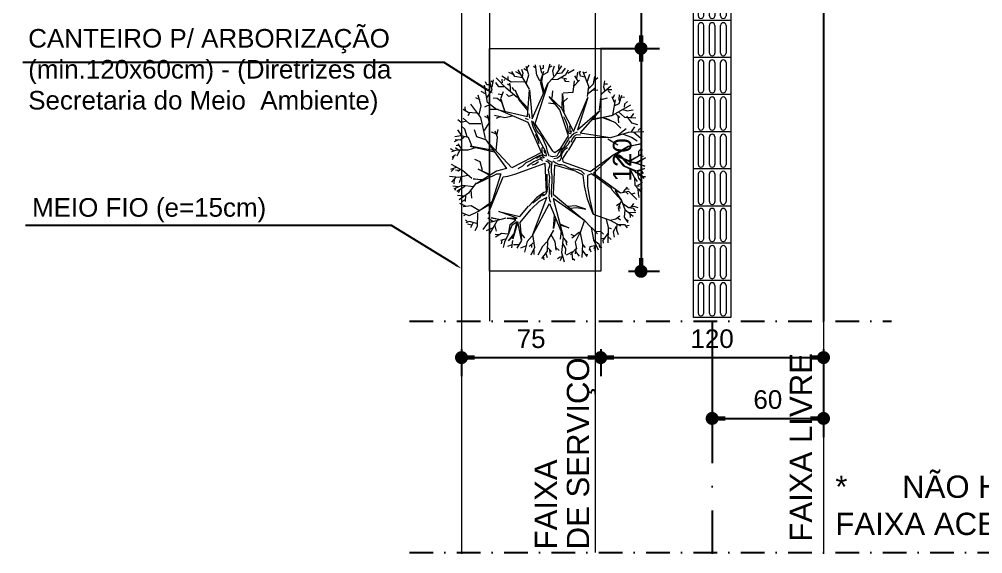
# Model space of a CAD drawing. Header units: millimetres. Extents: x 2084 to 63904, y -2368 to 2343.
# Drawn here: x 61986 to 62505, y -1668 to -1380 of the extents above; entities that cross this region are included whole.
import ezdxf
from ezdxf import colors
from ezdxf.entities.mleader import LeaderData, LeaderLine
from ezdxf.math import Vec2, Vec3

# ---------------------------------------------------------------- set-up
doc = ezdxf.new("R2010")
doc.units = ezdxf.units.MM
doc.header["$PDMODE"] = 2
doc.linetypes.add('DASHDOT', pattern=[25.4, 12.7, -6.35, 0, -6.35])
doc.linetypes.add('DASHDOTX2', pattern=[50.8, 25.4, -12.7, 0, -12.7])
doc.layers.get('0').update_dxf_attribs({"color": 8})
doc.layers.get('Defpoints').update_dxf_attribs({"lineweight": 0})
for name, color, linetype, lineweight in [('BLOCOS', 1, 'Continuous', 5), ('COTAS', 1, 'Continuous', 0), ('P1', 1, 'Continuous', 5), ('P6', 6, 'Continuous', 60), ('PASSEIO PÚBLIOO', 252, 'Continuous', 13), ('Vegetação', 105, 'Continuous', 5)]:
    doc.layers.add(name, color=color, linetype=linetype, lineweight=lineweight)
for name, color, linetype in [('LINHAS', 3, 'Continuous'), ('TEXTO', 2, 'Continuous'), ('TRAÇO PONTO', 9, 'DASHDOTX2')]:
    doc.layers.add(name, color=color, linetype=linetype)
doc.styles.get("Standard").update_dxf_attribs({"font": 'arial.ttf'})
doc.dimstyles.new('1-50', dxfattribs={"dimtxt": 10, "dimasz": 7, "dimexe": 10, "dimexo": 15, "dimgap": 5, "dimtad": 1, "dimdec": 0, "dimtxsty": 'Standard', "dimblk": 'DOT', "dimcen": 2.5, "dimclrd": 5, "dimclre": 5, "dimclrt": 7, "dimadec": 0, "dimazin": 0, "dimtfac": 1, "dimtdec": 0, "dimtmove": 0, "dimatfit": 3, "dimldrblk": 'DOT', "dimfxl": 10, "dimarcsym": 0})

# ---------------------------------------------------------------- blocks, each defined once
blk = doc.blocks.new('Piso tátil direcional')
for p, q in [((0, 0), (20, 0)), ((0, 0), (0, -20)), ((20, 0), (20, -20)), ((2.71, -2.52), (17.6, -2.52)), ((17.6, -5.44), (2.71, -5.44)), ((2.71, -8.54), (17.6, -8.54)), ((17.6, -11.46), (2.71, -11.46)), ((17.6, -14.56), (2.71, -14.56)), ((20, -20), (0, -20)), ((2.71, -17.48), (17.6, -17.48))]:
    blk.add_line(p, q)
for centre, start, end in [((2.71, -3.98), 90, 270), ((2.71, -3.98), 90, 270), ((17.6, -3.98), 270, 90), ((2.71, -10), 90, 270), ((2.71, -10), 90, 270), ((17.6, -10), 270, 90), ((2.71, -16.02), 90, 270), ((2.71, -16.02), 90, 270), ((17.6, -16.02), 270, 90)]:
    blk.add_arc(centre, 1.46, start, end)
blk = doc.blocks.new('DOT')
at = {"layer": 'P6', "color": 0, "linetype": 'ByBlock'}
blk.add_line((-0.5, 0), (-1, 0), dxfattribs=at)
at = {"layer": 'P6', "color": 0, "linetype": 'ByBlock', "const_width": 0.5}
blk.add_lwpolyline([(-0.25, 0, 1), (0.25, 0, 1)], format="xyb", close=True, dxfattribs=at)
blk = doc.blocks.new('*D64')
at = {"layer": 'COTAS', "color": 5, "lineweight": -2, "transparency": 16777216}
for p, q in [((62224.14, -1557.93), (62224.14, -1572.47)), ((62299.14, -1557.93), (62299.14, -1572.47)), ((62231.14, -1562.47), (62292.14, -1562.47))]:
    blk.add_line(p, q, dxfattribs=at)
at = {"layer": 'Defpoints', "color": 0, "transparency": 16777216}
for p in [(62224.14, -1542.93), (62299.14, -1542.93), (62299.14, -1562.47)]:
    blk.add_point(p, dxfattribs=at)
at = {"layer": 'COTAS', "color": 5, "lineweight": -2, "transparency": 16777216, "xscale": 7, "yscale": 7, "zscale": 7, "rotation": 180}
blk.add_blockref('DOT', (62224.14, -1562.47), dxfattribs=at)
at = {"layer": 'COTAS', "color": 5, "lineweight": -2, "transparency": 16777216, "xscale": 7, "yscale": 7, "zscale": 7}
blk.add_blockref('DOT', (62299.14, -1562.47), dxfattribs=at)
at = {"layer": 'COTAS', "color": 7, "transparency": 16777216, "insert": (62261.64, -1552.38), "char_height": 10, "attachment_point": 5}
blk.add_mtext('75', dxfattribs=at)
blk = doc.blocks.new('_DOT')
at = {"color": 0, "linetype": 'ByBlock', "lineweight": -2}
blk.add_line((-0.5, 0), (-1, 0), dxfattribs=at)
at = {"linetype": 'ByBlock', "lineweight": -2, "const_width": 0.5}
blk.add_lwpolyline([(-0.25, 0, 1), (0.25, 0, 1)], format="xyb", close=True, dxfattribs=at)
blk = doc.blocks.new('*D54')
at = {"layer": 'COTAS', "color": 5, "lineweight": -2, "transparency": 16777216}
for p, q in [((62299.14, -1557.93), (62299.14, -1572.47)), ((62419.14, -1557.93), (62419.14, -1572.47)), ((62306.14, -1562.47), (62412.14, -1562.47))]:
    blk.add_line(p, q, dxfattribs=at)
at = {"layer": 'Defpoints', "color": 0, "transparency": 16777216}
for p in [(62299.14, -1542.93), (62419.14, -1542.93), (62419.14, -1562.47)]:
    blk.add_point(p, dxfattribs=at)
at = {"layer": 'COTAS', "color": 5, "lineweight": -2, "transparency": 16777216, "xscale": 7, "yscale": 7, "zscale": 7, "rotation": 180}
blk.add_blockref('DOT', (62299.14, -1562.47), dxfattribs=at)
at = {"layer": 'COTAS', "color": 5, "lineweight": -2, "transparency": 16777216, "xscale": 7, "yscale": 7, "zscale": 7}
blk.add_blockref('DOT', (62419.14, -1562.47), dxfattribs=at)
at = {"layer": 'COTAS', "color": 7, "transparency": 16777216, "insert": (62359.14, -1552.36), "char_height": 10, "attachment_point": 5}
blk.add_mtext('120', dxfattribs=at)
blk = doc.blocks.new('ar5')
for p, q in [((1257.508, -18.666), (1257.532, -18.709)), ((1257.58, -18.891), (1257.568, -18.618)), ((1257.574, -18.806), (1257.695, -18.666)), ((1257.796, -18.67), (1257.85, -18.901)), ((1257.836, -18.901), (1257.796, -18.67)), ((1257.869, -18.654), (1257.931, -18.713)), ((1257.91, -18.643), (1257.903, -18.688)), ((1257.973, -18.647), (1258.111, -18.869)), ((1258.104, -18.879), (1257.973, -18.647)), ((1258.021, -18.626), (1258.004, -18.692)), ((1258.049, -18.588), (1258.083, -18.64)), ((1258.07, -18.643), (1258.049, -18.588)), ((1258.132, -18.754), (1258.07, -18.643)), ((1258.083, -18.64), (1258.142, -18.747)), ((1258.142, -18.747), (1258.198, -18.602)), ((1258.198, -18.602), (1258.153, -18.758)), ((1258.241, -18.608), (1258.304, -18.737)), ((1258.286, -18.754), (1258.241, -18.608)), ((1258.277, -18.668), (1258.329, -18.629)), ((1258.304, -18.737), (1258.379, -18.639)), ((1258.393, -18.652), (1258.312, -18.754)), ((1258.379, -18.639), (1258.393, -18.585)), ((1258.388, -18.65), (1258.419, -18.619)), ((1258.393, -18.585), (1258.393, -18.652)), ((1258.416, -18.716), (1258.499, -18.647)), ((1258.544, -18.779), (1258.662, -18.675)), ((1258.62, -18.706), (1258.596, -18.643)), ((1257.198, -18.921), (1257.18, -18.812)), ((1257.247, -18.806), (1257.326, -18.86)), ((1257.295, -18.933), (1257.417, -18.842)), ((1257.314, -18.969), (1257.326, -18.763)), ((1257.417, -18.842), (1257.447, -18.733)), ((1257.489, -18.787), (1257.574, -18.848)), ((1257.532, -18.709), (1257.556, -18.721)), ((1257.617, -18.994), (1257.671, -18.842)), ((1257.671, -18.842), (1257.738, -18.739)), ((1257.931, -18.713), (1258.004, -18.716)), ((1258.111, -18.869), (1258.132, -18.754)), ((1258.153, -18.758), (1258.118, -18.882)), ((1258.192, -18.973), (1258.286, -18.754)), ((1258.295, -18.772), (1258.201, -18.98)), ((1258.26, -18.865), (1258.409, -18.789)), ((1258.319, -18.754), (1258.295, -18.772)), ((1258.319, -18.737), (1258.416, -18.716)), ((1258.409, -18.785), (1258.478, -18.74)), ((1258.409, -18.789), (1258.544, -18.779)), ((1258.527, -18.685), (1258.551, -18.73)), ((1258.548, -18.772), (1258.558, -18.702)), ((1258.606, -18.727), (1258.693, -18.72)), ((1258.651, -18.893), (1258.8, -18.747)), ((1258.689, -18.779), (1258.707, -18.837)), ((1258.696, -18.72), (1258.766, -18.706)), ((1258.932, -18.844), (1258.877, -18.796)), ((1258.922, -18.799), (1258.946, -18.727)), ((1258.949, -18.893), (1258.922, -18.799)), ((1258.949, -18.893), (1258.956, -18.813)), ((1258.956, -18.813), (1259.012, -18.775)), ((1258.984, -18.959), (1259.102, -18.81)), ((1259.036, -18.9), (1259.032, -18.765)), ((1257.065, -19.066), (1256.914, -19.018)), ((1256.956, -18.969), (1256.95, -19.018)), ((1257.029, -18.915), (1257.077, -18.969)), ((1257.077, -18.969), (1257.132, -18.975)), ((1257.277, -19.188), (1257.089, -18.854)), ((1257.174, -19), (1257.198, -18.921)), ((1257.217, -19.079), (1257.314, -18.969)), ((1257.629, -19.085), (1257.514, -18.939)), ((1257.677, -19.218), (1257.58, -18.891)), ((1257.983, -19.151), (1257.836, -18.901)), ((1257.85, -18.901), (1257.997, -19.133)), ((1257.986, -19.149), (1258.104, -18.879)), ((1258.201, -18.98), (1257.986, -19.149)), ((1257.997, -19.133), (1258.192, -18.973)), ((1258.118, -18.882), (1258.011, -19.122)), ((1258.665, -18.987), (1258.581, -18.916)), ((1258.604, -18.933), (1258.614, -18.886)), ((1258.82, -19.023), (1258.631, -19.191)), ((1258.644, -19.135), (1258.82, -19.023)), ((1258.683, -19.042), (1258.651, -18.893)), ((1258.665, -18.943), (1258.706, -18.9)), ((1258.82, -19.021), (1258.952, -19.082)), ((1258.821, -19.021), (1258.984, -18.959)), ((1258.87, -19.004), (1258.949, -18.893)), ((1258.991, -18.959), (1259.122, -18.973)), ((1259.053, -18.872), (1259.126, -18.865)), ((1259.122, -18.973), (1259.219, -18.907)), ((1259.16, -18.945), (1259.181, -18.9)), ((1259.253, -18.967), (1259.317, -18.92)), ((1259.256, -19.069), (1259.253, -18.967)), ((1259.276, -18.947), (1259.266, -18.886)), ((1256.908, -19.066), (1256.986, -19.072)), ((1256.908, -19.151), (1256.962, -19.182)), ((1257.047, -19.151), (1256.944, -19.194)), ((1256.986, -19.072), (1257.035, -19.06)), ((1256.998, -19.139), (1257.277, -19.188)), ((1257.108, -19.157), (1257.065, -19.066)), ((1257.253, -19.127), (1257.32, -19.054)), ((1257.283, -19.091), (1257.417, -19.079)), ((1257.283, -19.194), (1257.368, -19.564)), ((1257.344, -19.533), (1257.283, -19.194)), ((1257.326, -19.321), (1257.405, -19.139)), ((1257.405, -19.139), (1257.326, -19.358)), ((1257.417, -19.133), (1257.508, -19.036)), ((1257.702, -19.267), (1257.811, -19.091)), ((1257.984, -19.156), (1258.327, -19.529)), ((1258.293, -19.59), (1257.984, -19.156)), ((1258.327, -19.529), (1258.683, -19.041)), ((1258.631, -19.191), (1258.601, -19.204)), ((1258.683, -19.041), (1258.644, -19.135)), ((1258.874, -19.055), (1258.915, -19.112)), ((1258.905, -19.065), (1258.962, -19.055)), ((1258.952, -19.082), (1259.016, -19.062)), ((1259.104, -19.052), (1259.158, -19.123)), ((1259.138, -19.082), (1259.172, -19.038)), ((1259.158, -19.123), (1259.185, -19.227)), ((1259.178, -19.227), (1259.276, -19.041)), ((1259.243, -19.106), (1259.354, -19.112)), ((1259.293, -19.116), (1259.388, -19.173)), ((1259.354, -19.112), (1259.438, -19.082)), ((1259.388, -19.173), (1259.486, -19.153)), ((1256.653, -19.333), (1256.762, -19.351)), ((1256.708, -19.333), (1256.708, -19.273)), ((1256.889, -19.382), (1256.744, -19.218)), ((1256.762, -19.351), (1256.841, -19.327)), ((1256.811, -19.279), (1256.811, -19.2)), ((1256.835, -19.261), (1256.877, -19.224)), ((1256.998, -19.406), (1256.962, -19.273)), ((1257.594, -19.77), (1257.677, -19.227)), ((1257.677, -19.227), (1257.685, -19.857)), ((1258.601, -19.204), (1258.34, -19.568)), ((1259.07, -19.535), (1259.178, -19.227)), ((1259.161, -19.302), (1259.307, -19.264)), ((1259.307, -19.268), (1259.33, -19.207)), ((1259.307, -19.264), (1259.584, -19.268)), ((1259.374, -19.4), (1259.428, -19.346)), ((1259.415, -19.271), (1259.55, -19.369)), ((1259.469, -19.268), (1259.526, -19.21)), ((1259.506, -19.342), (1259.513, -19.396)), ((1259.54, -19.359), (1259.59, -19.352)), ((1256.708, -19.527), (1256.574, -19.503)), ((1256.598, -19.449), (1256.653, -19.515)), ((1256.811, -19.63), (1256.708, -19.527)), ((1256.877, -19.618), (1256.786, -19.503)), ((1256.823, -19.539), (1256.817, -19.449)), ((1257.18, -19.418), (1256.889, -19.382)), ((1257.19, -19.413), (1257.594, -19.77)), ((1257.543, -19.817), (1257.19, -19.413)), ((1258.781, -19.602), (1259.069, -19.538)), ((1259.069, -19.538), (1258.798, -19.637)), ((1259.307, -19.565), (1259.421, -19.454)), ((1259.31, -19.569), (1259.533, -19.528)), ((1259.381, -19.484), (1259.374, -19.4)), ((1259.533, -19.528), (1259.715, -19.447)), ((1259.54, -19.521), (1259.607, -19.433)), ((1259.607, -19.433), (1259.675, -19.413)), ((1259.624, -19.491), (1259.698, -19.525)), ((1259.634, -19.43), (1259.668, -19.379)), ((1259.638, -19.508), (1259.658, -19.596)), ((1259.671, -19.511), (1259.756, -19.501)), ((1256.756, -19.612), (1256.489, -19.715)), ((1256.495, -19.655), (1256.514, -19.697)), ((1256.659, -19.637), (1256.532, -19.594)), ((1256.586, -19.679), (1256.568, -19.764)), ((1256.938, -19.637), (1256.756, -19.612)), ((1256.957, -19.631), (1257.543, -19.817)), ((1257.568, -19.89), (1256.957, -19.631)), ((1258.121, -20.078), (1258.293, -19.59)), ((1258.286, -19.755), (1258.342, -19.694)), ((1258.361, -19.718), (1258.293, -19.847)), ((1258.34, -19.568), (1258.37, -19.641)), ((1258.554, -19.692), (1258.361, -19.718)), ((1258.37, -19.641), (1258.563, -19.637)), ((1258.798, -19.637), (1258.554, -19.692)), ((1258.563, -19.637), (1258.781, -19.602)), ((1258.705, -20.259), (1259.181, -19.694)), ((1259.181, -19.694), (1258.786, -20.262)), ((1258.976, -19.67), (1258.919, -19.848)), ((1258.945, -19.832), (1258.976, -19.67)), ((1259.178, -19.694), (1259.405, -19.771)), ((1259.182, -19.694), (1259.31, -19.569)), ((1259.624, -19.724), (1259.671, -19.68)), ((1259.658, -19.596), (1259.719, -19.609)), ((1259.692, -19.599), (1259.752, -19.575)), ((1259.722, -19.734), (1259.833, -19.653)), ((1259.796, -19.677), (1259.796, -19.633)), ((1256.512, -19.995), (1256.447, -19.88)), ((1256.532, -19.782), (1256.471, -19.764)), ((1256.568, -19.764), (1256.483, -19.782)), ((1256.611, -19.831), (1256.495, -19.812)), ((1256.661, -19.806), (1256.562, -19.87)), ((1256.756, -19.89), (1256.641, -19.786)), ((1256.86, -19.9), (1256.651, -19.875)), ((1257.15, -20.108), (1257.568, -19.89)), ((1257.58, -19.825), (1257.608, -19.882)), ((1257.608, -19.882), (1257.65, -19.928)), ((1257.636, -19.765), (1257.631, -19.839)), ((1257.631, -19.839), (1257.655, -19.882)), ((1257.655, -19.882), (1257.716, -19.919)), ((1257.685, -19.857), (1257.917, -19.991)), ((1258.287, -19.853), (1258.178, -20.237)), ((1258.244, -19.919), (1258.249, -19.877)), ((1258.249, -19.877), (1258.258, -19.811)), ((1258.258, -19.811), (1258.286, -19.755)), ((1258.919, -19.848), (1258.929, -20)), ((1258.956, -19.958), (1258.945, -19.832)), ((1259.394, -19.781), (1259.503, -19.92)), ((1259.405, -19.771), (1259.617, -19.727)), ((1259.408, -19.778), (1259.573, -19.859)), ((1259.462, -19.883), (1259.438, -19.937)), ((1259.573, -19.859), (1259.695, -19.836)), ((1259.617, -19.727), (1259.85, -19.738)), ((1259.671, -19.846), (1259.786, -19.859)), ((1259.702, -19.856), (1259.803, -19.947)), ((1259.742, -19.856), (1259.83, -19.792)), ((1259.86, -19.913), (1259.901, -19.869)), ((1256.422, -20.045), (1256.517, -20.11)), ((1256.537, -20.03), (1256.457, -19.985)), ((1256.621, -20.174), (1256.537, -20.03)), ((1256.592, -20.115), (1256.616, -20.01)), ((1256.621, -20.065), (1256.661, -20.04)), ((1256.661, -20.04), (1256.666, -19.97)), ((1256.87, -20.08), (1256.86, -19.9)), ((1256.885, -20.09), (1257.229, -20.065)), ((1257.035, -20.075), (1256.965, -20)), ((1257.648, -19.984), (1257.179, -20.141)), ((1257.356, -20.045), (1257.304, -20.069)), ((1257.398, -20.027), (1257.356, -20.045)), ((1257.463, -20.003), (1257.398, -20.027)), ((1257.529, -19.989), (1257.463, -20.003)), ((1257.468, -19.966), (1257.529, -19.961)), ((1257.529, -19.961), (1257.575, -19.956)), ((1257.599, -19.98), (1257.529, -19.989)), ((1257.557, -19.933), (1257.613, -19.947)), ((1257.613, -19.947), (1257.599, -19.98)), ((1257.87, -20.123), (1257.648, -19.984)), ((1257.65, -19.928), (1257.688, -19.956)), ((1257.678, -19.97), (1257.711, -19.98)), ((1257.711, -19.98), (1257.758, -20.013)), ((1257.716, -19.919), (1257.762, -19.933)), ((1257.739, -19.961), (1257.804, -19.989)), ((1257.758, -20.013), (1257.814, -20.041)), ((1257.804, -19.989), (1257.861, -20.045)), ((1257.814, -20.041), (1257.865, -20.073)), ((1257.861, -20.045), (1257.898, -20.097)), ((1257.865, -20.003), (1257.907, -20.064)), ((1257.907, -20.064), (1257.977, -20.111)), ((1257.921, -19.999), (1258.061, -20.091)), ((1258.169, -20.111), (1258.178, -20.059)), ((1258.178, -20.059), (1258.221, -19.984)), ((1258.221, -19.984), (1258.244, -19.919)), ((1259.249, -20.126), (1259.317, -19.974)), ((1259.317, -19.974), (1259.265, -20.126)), ((1259.5, -20.073), (1259.579, -20.005)), ((1259.553, -20.031), (1259.631, -20.016)), ((1259.6, -20.089), (1259.689, -20.037)), ((1259.689, -20.037), (1259.794, -20.042)), ((1259.749, -19.91), (1259.81, -20.025)), ((1259.762, -20.11), (1259.93, -20.063)), ((1259.776, -19.923), (1259.894, -19.91)), ((1256.358, -20.159), (1256.427, -20.164)), ((1256.547, -20.214), (1256.382, -20.105)), ((1256.472, -20.264), (1256.382, -20.234)), ((1256.427, -20.164), (1256.447, -20.144)), ((1256.517, -20.11), (1256.527, -20.194)), ((1256.696, -20.349), (1256.547, -20.214)), ((1256.631, -20.304), (1256.621, -20.174)), ((1257.174, -20.095), (1256.885, -20.09)), ((1256.939, -20.334), (1257.15, -20.108)), ((1257.179, -20.141), (1256.939, -20.334)), ((1257.075, -20.214), (1257.055, -20.344)), ((1257.865, -20.073), (1257.889, -20.12)), ((1257.954, -20.228), (1257.87, -20.123)), ((1257.889, -20.12), (1257.959, -20.162)), ((1257.898, -20.097), (1257.963, -20.12)), ((1257.928, -20.268), (1257.954, -20.228)), ((1257.959, -20.162), (1258.015, -20.195)), ((1257.963, -20.12), (1258.01, -20.134)), ((1257.977, -20.111), (1258.048, -20.115)), ((1258.01, -20.134), (1258.052, -20.181)), ((1258.015, -20.195), (1258.029, -20.27)), ((1258.048, -20.115), (1258.099, -20.139)), ((1258.052, -20.181), (1258.066, -20.246)), ((1258.061, -20.091), (1258.123, -20.082)), ((1258.099, -20.139), (1258.108, -20.181)), ((1258.099, -20.265), (1258.136, -20.209)), ((1258.136, -20.209), (1258.169, -20.158)), ((1258.169, -20.158), (1258.169, -20.111)), ((1258.181, -20.237), (1258.705, -20.259)), ((1258.786, -20.262), (1259.471, -20.078)), ((1258.875, -20.327), (1259.473, -20.077)), ((1259.327, -20.252), (1259.086, -20.236)), ((1259.139, -20.22), (1259.327, -20.252)), ((1259.369, -20.115), (1259.521, -20.131)), ((1259.437, -20.304), (1259.563, -20.231)), ((1259.485, -20.079), (1259.762, -20.11)), ((1259.563, -20.231), (1259.72, -20.21)), ((1259.668, -20.21), (1259.726, -20.152)), ((1259.815, -20.1), (1259.914, -20.131)), ((1259.841, -20.126), (1259.877, -20.183)), ((1256.497, -20.359), (1256.348, -20.314)), ((1256.387, -20.284), (1256.412, -20.334)), ((1256.567, -20.249), (1256.472, -20.264)), ((1256.542, -20.448), (1256.497, -20.359)), ((1256.692, -20.351), (1257.435, -20.591)), ((1257.343, -20.638), (1256.692, -20.351)), ((1256.965, -20.279), (1256.836, -20.264)), ((1257.435, -20.591), (1257.925, -20.274)), ((1257.847, -20.382), (1257.753, -20.424)), ((1257.935, -20.363), (1257.847, -20.382)), ((1257.865, -20.438), (1257.921, -20.406)), ((1257.917, -20.429), (1257.963, -20.42)), ((1257.921, -20.406), (1258.001, -20.387)), ((1258.02, -20.331), (1257.935, -20.363)), ((1258.02, -20.401), (1257.987, -20.452)), ((1258.001, -20.387), (1258.02, -20.401)), ((1258.052, -20.415), (1258.006, -20.457)), ((1258.029, -20.27), (1258.02, -20.317)), ((1258.076, -20.377), (1258.127, -20.284)), ((1258.099, -20.396), (1258.118, -20.354)), ((1258.118, -20.354), (1258.164, -20.321)), ((1258.127, -20.284), (1258.211, -20.298)), ((1258.343, -20.952), (1258.144, -20.408)), ((1258.147, -20.409), (1258.664, -20.384)), ((1258.164, -20.321), (1258.216, -20.331)), ((1258.211, -20.298), (1258.305, -20.298)), ((1258.216, -20.331), (1258.263, -20.349)), ((1258.263, -20.349), (1258.342, -20.34)), ((1258.305, -20.298), (1258.37, -20.284)), ((1258.342, -20.34), (1258.398, -20.326)), ((1258.342, -20.373), (1258.426, -20.373)), ((1258.37, -20.284), (1258.478, -20.284)), ((1258.398, -20.326), (1258.473, -20.331)), ((1258.426, -20.373), (1258.51, -20.373)), ((1258.473, -20.331), (1258.543, -20.34)), ((1258.478, -20.284), (1258.567, -20.289)), ((1258.51, -20.373), (1258.595, -20.368)), ((1258.543, -20.34), (1258.618, -20.331)), ((1258.567, -20.289), (1258.669, -20.298)), ((1258.595, -20.368), (1258.665, -20.373)), ((1258.618, -20.331), (1258.679, -20.331)), ((1258.664, -20.384), (1258.673, -20.431)), ((1258.665, -20.373), (1258.711, -20.401)), ((1258.669, -20.298), (1258.758, -20.289)), ((1258.679, -20.331), (1258.74, -20.34)), ((1258.711, -20.401), (1258.73, -20.429)), ((1258.74, -20.34), (1258.805, -20.326)), ((1259.434, -20.627), (1258.767, -20.377)), ((1258.767, -20.377), (1258.839, -20.515)), ((1258.805, -20.326), (1258.852, -20.307)), ((1259.431, -20.621), (1258.875, -20.327)), ((1259.359, -20.257), (1259.542, -20.362)), ((1259.542, -20.362), (1259.736, -20.367)), ((1259.568, -20.372), (1259.652, -20.456)), ((1259.663, -20.367), (1259.741, -20.288)), ((1259.72, -20.325), (1259.799, -20.315)), ((1259.736, -20.367), (1259.872, -20.472)), ((1259.778, -20.393), (1259.851, -20.367)), ((1256.552, -20.558), (1256.363, -20.578)), ((1256.422, -20.438), (1256.373, -20.438)), ((1256.517, -20.463), (1256.378, -20.498)), ((1256.427, -20.573), (1256.392, -20.618)), ((1256.437, -20.483), (1256.422, -20.438)), ((1256.487, -20.438), (1256.666, -20.493)), ((1256.666, -20.463), (1256.487, -20.438)), ((1256.656, -20.503), (1256.552, -20.558)), ((1256.851, -20.423), (1256.666, -20.463)), ((1256.666, -20.493), (1256.895, -20.438)), ((1257.95, -20.469), (1257.409, -20.716)), ((1257.547, -20.56), (1257.444, -20.607)), ((1257.51, -20.616), (1257.575, -20.579)), ((1257.599, -20.518), (1257.547, -20.56)), ((1257.575, -20.579), (1257.641, -20.551)), ((1257.66, -20.466), (1257.599, -20.518)), ((1257.622, -20.588), (1257.706, -20.546)), ((1257.641, -20.551), (1257.725, -20.508)), ((1257.753, -20.424), (1257.66, -20.466)), ((1257.706, -20.546), (1257.786, -20.518)), ((1257.725, -20.508), (1257.8, -20.471)), ((1257.8, -20.471), (1257.865, -20.438)), ((1257.917, -20.462), (1257.861, -20.462)), ((1257.987, -20.452), (1257.917, -20.462)), ((1257.952, -20.469), (1258.228, -21.006)), ((1258.006, -20.457), (1258.006, -20.504)), ((1258.006, -20.504), (1258.034, -20.565)), ((1258.062, -20.452), (1258.024, -20.513)), ((1258.024, -20.513), (1258.062, -20.56)), ((1258.034, -20.565), (1258.066, -20.616)), ((1258.104, -20.452), (1258.066, -20.494)), ((1258.066, -20.494), (1258.09, -20.541)), ((1258.09, -20.541), (1258.118, -20.611)), ((1258.122, -20.527), (1258.164, -20.583)), ((1258.164, -20.583), (1258.178, -20.649)), ((1258.673, -20.431), (1258.77, -20.565)), ((1258.711, -20.438), (1258.725, -20.476)), ((1258.725, -20.476), (1258.772, -20.508)), ((1258.73, -20.429), (1258.74, -20.462)), ((1258.77, -20.565), (1258.923, -20.699)), ((1258.772, -20.508), (1258.81, -20.551)), ((1258.81, -20.551), (1258.842, -20.597)), ((1258.839, -20.515), (1258.973, -20.652)), ((1259.652, -20.456), (1259.809, -20.54)), ((1259.83, -20.44), (1259.893, -20.43)), ((1256.373, -20.702), (1256.432, -20.742)), ((1256.547, -20.702), (1256.392, -20.752)), ((1256.477, -20.717), (1256.437, -20.792)), ((1256.805, -20.687), (1256.457, -20.896)), ((1256.691, -20.742), (1256.547, -20.702)), ((1256.817, -20.686), (1257.343, -20.638)), ((1257.299, -20.727), (1256.817, -20.686)), ((1257.149, -20.717), (1256.985, -20.872)), ((1256.995, -20.882), (1257.199, -20.722)), ((1257.409, -20.716), (1257.181, -21.25)), ((1257.181, -21.25), (1257.299, -20.727)), ((1257.253, -20.7), (1257.332, -20.686)), ((1257.36, -20.705), (1257.337, -20.761)), ((1257.379, -20.654), (1257.44, -20.639)), ((1257.444, -20.607), (1257.388, -20.625)), ((1257.44, -20.639), (1257.51, -20.616)), ((1258.066, -20.616), (1258.099, -20.672)), ((1258.099, -20.672), (1258.141, -20.756)), ((1258.118, -20.611), (1258.169, -20.682)), ((1258.141, -20.756), (1258.197, -20.817)), ((1258.169, -20.682), (1258.202, -20.733)), ((1258.842, -20.597), (1258.866, -20.63)), ((1259.111, -20.864), (1258.922, -20.707)), ((1258.977, -20.662), (1259.217, -20.861)), ((1259.437, -20.634), (1259.673, -20.598)), ((1259.458, -20.64), (1259.563, -20.729)), ((1259.563, -20.729), (1259.757, -20.781)), ((1259.584, -20.624), (1259.652, -20.692)), ((1259.626, -20.655), (1259.668, -20.655)), ((1259.647, -20.76), (1259.684, -20.854)), ((1259.673, -20.598), (1259.809, -20.666)), ((1259.715, -20.613), (1259.799, -20.613)), ((1256.442, -20.832), (1256.517, -20.807)), ((1256.532, -20.857), (1256.492, -20.937)), ((1256.517, -20.807), (1256.577, -20.822)), ((1256.597, -20.817), (1256.577, -20.952)), ((1256.671, -20.777), (1256.676, -21.021)), ((1256.955, -20.912), (1256.786, -21.111)), ((1256.985, -20.872), (1256.821, -20.947)), ((1256.821, -20.947), (1256.995, -20.882)), ((1258.197, -20.817), (1258.249, -20.901)), ((1259.018, -21.245), (1259.111, -20.864)), ((1259.137, -20.915), (1259.018, -21.245)), ((1259.14, -21.092), (1259.137, -20.915)), ((1259.169, -20.935), (1259.14, -21.092)), ((1259.256, -21.04), (1259.169, -20.935)), ((1259.537, -20.832), (1259.204, -20.899)), ((1259.204, -20.899), (1259.515, -20.989)), ((1259.515, -20.989), (1259.207, -20.915)), ((1259.207, -20.915), (1259.272, -21.011)), ((1259.217, -20.861), (1259.537, -20.832)), ((1259.495, -20.771), (1259.411, -20.844)), ((1259.432, -20.844), (1259.495, -20.771)), ((1259.547, -20.833), (1259.684, -20.917)), ((1259.621, -20.886), (1259.621, -20.98)), ((1256.577, -20.952), (1256.482, -21.006)), ((1256.547, -20.966), (1256.502, -21.061)), ((1256.676, -21.021), (1256.572, -21.191)), ((1256.646, -21.076), (1256.577, -21.076)), ((1256.786, -21.111), (1256.602, -21.295)), ((1256.736, -21.041), (1256.696, -21.046)), ((1256.746, -21.031), (1256.711, -21.086)), ((1256.846, -21.036), (1256.746, -21.031)), ((1256.826, -20.961), (1256.776, -21.001)), ((1256.94, -21.061), (1256.895, -21.106)), ((1256.905, -20.981), (1256.94, -21.061)), ((1257.296, -20.997), (1257.323, -21.137)), ((1258.222, -21.012), (1257.721, -21.481)), ((1257.721, -21.481), (1258.243, -21.105)), ((1258.243, -21.105), (1258.289, -21.289)), ((1258.378, -21.08), (1258.343, -20.952)), ((1258.389, -21.165), (1258.378, -21.08)), ((1259.139, -21.117), (1259.181, -21.274)), ((1259.406, -21.066), (1259.256, -21.04)), ((1259.272, -21.011), (1259.406, -21.066)), ((1259.411, -21.064), (1259.574, -21.143)), ((1259.427, -21.075), (1259.416, -21.195)), ((1259.553, -21.069), (1259.427, -20.975)), ((1259.469, -20.991), (1259.553, -21.069)), ((1259.542, -20.996), (1259.678, -21.017)), ((1259.626, -21.022), (1259.652, -21.085)), ((1256.626, -21.191), (1256.691, -21.181)), ((1256.631, -21.136), (1256.646, -21.156)), ((1256.761, -21.245), (1256.681, -21.3)), ((1256.761, -21.151), (1256.761, -21.245)), ((1256.976, -21.211), (1256.848, -21.158)), ((1256.905, -21.187), (1256.895, -21.259)), ((1256.976, -21.273), (1256.968, -21.348)), ((1257.031, -21.195), (1256.976, -21.273)), ((1257.2, -21.135), (1256.986, -21.206)), ((1256.986, -21.206), (1257.191, -21.144)), ((1257.171, -21.287), (1257.043, -21.449)), ((1257.175, -21.258), (1257.175, -21.414)), ((1257.323, -21.137), (1257.28, -21.324)), ((1257.3, -21.215), (1257.335, -21.293)), ((1257.646, -21.281), (1257.537, -21.254)), ((1257.674, -21.266), (1257.565, -21.312)), ((1257.923, -21.293), (1257.674, -21.266)), ((1258.289, -21.289), (1258.51, -21.645)), ((1258.339, -21.211), (1259.06, -21.435)), ((1258.339, -21.282), (1258.339, -21.211)), ((1258.51, -21.645), (1258.339, -21.282)), ((1259.06, -21.435), (1258.389, -21.165)), ((1259.134, -21.384), (1259.165, -21.2)), ((1259.165, -21.242), (1259.134, -21.384)), ((1259.181, -21.274), (1259.427, -21.415)), ((1259.254, -21.321), (1259.375, -21.29)), ((1259.416, -21.195), (1259.485, -21.305)), ((1259.443, -21.242), (1259.437, -21.31)), ((1259.521, -21.132), (1259.542, -21.216)), ((1259.537, -21.19), (1259.605, -21.2)), ((1259.574, -21.143), (1259.668, -21.164)), ((1256.633, -21.349), (1256.771, -21.373)), ((1256.824, -21.363), (1256.648, -21.411)), ((1256.676, -21.359), (1256.657, -21.392)), ((1256.724, -21.463), (1256.671, -21.487)), ((1256.729, -21.402), (1256.724, -21.463)), ((1257.043, -21.449), (1256.733, -21.506)), ((1256.962, -21.459), (1256.824, -21.363)), ((1257.081, -21.402), (1257.133, -21.502)), ((1257.41, -21.416), (1257.276, -21.449)), ((1257.331, -21.437), (1257.3, -21.5)), ((1257.552, -21.506), (1257.41, -21.416)), ((1257.615, -21.301), (1257.584, -21.375)), ((1257.834, -21.762), (1257.938, -21.327)), ((1257.914, -21.344), (1257.834, -21.762)), ((1258.25, -21.62), (1258.348, -21.402)), ((1258.355, -21.426), (1258.25, -21.62)), ((1259.027, -21.631), (1258.844, -21.375)), ((1258.886, -21.396), (1259.027, -21.631)), ((1259.202, -21.352), (1259.139, -21.442)), ((1259.186, -21.295), (1259.233, -21.452)), ((1259.233, -21.452), (1259.348, -21.536)), ((1259.322, -21.358), (1259.369, -21.473)), ((1256.781, -21.506), (1256.771, -21.549)), ((1256.886, -21.483), (1256.848, -21.564)), ((1257.105, -21.564), (1256.914, -21.616)), ((1256.957, -21.668), (1256.991, -21.587)), ((1257.319, -21.568), (1257.076, -21.754)), ((1257.262, -21.602), (1257.105, -21.564)), ((1257.7, -21.487), (1257.319, -21.568)), ((1257.433, -21.568), (1257.433, -21.773)), ((1257.67, -21.64), (1257.541, -21.687)), ((1257.724, -21.48), (1257.67, -21.64)), ((1258.118, -21.585), (1258.075, -21.679)), ((1258.278, -21.539), (1258.118, -21.585)), ((1258.427, -21.71), (1258.438, -21.534)), ((1258.451, -21.555), (1258.427, -21.71)), ((1259.006, -21.596), (1258.917, -21.744)), ((1259.048, -21.631), (1259.292, -21.637)), ((1259.237, -21.641), (1259.203, -21.782)), ((1259.292, -21.637), (1259.372, -21.679)), ((1257.229, -21.802), (1257.171, -21.892)), ((1257.238, -21.649), (1257.229, -21.802)), ((1257.233, -21.773), (1257.286, -21.807)), ((1257.433, -21.773), (1257.329, -21.892)), ((1257.679, -21.793), (1257.648, -21.934)), ((1257.831, -21.734), (1257.679, -21.793)), ((1257.862, -21.648), (1257.91, -21.803)), ((1257.91, -21.803), (1257.91, -22.01)), ((1258.42, -21.734), (1258.276, -21.903)), ((1258.365, -21.803), (1258.403, -21.972)), ((1258.5, -21.655), (1258.689, -21.793)), ((1258.572, -21.696), (1258.551, -21.91)), ((1258.634, -21.751), (1258.775, -21.741)), ((1258.689, -21.793), (1258.806, -21.965)), ((1258.917, -21.744), (1258.934, -21.893)), ((1259.034, -21.644), (1259.099, -21.779)), ((1259.099, -21.779), (1259.044, -21.913)), ((1259.21, -21.806), (1259.168, -21.851)), ((1259.203, -21.782), (1259.223, -21.841)), ((1259.217, -21.71), (1259.317, -21.755)), ((1259.265, -21.741), (1259.248, -21.81)), ((1257.2, -21.849), (1257.124, -21.854)), ((1257.405, -21.926), (1257.362, -21.988)), ((1257.386, -21.83), (1257.405, -21.926)), ((1257.531, -21.858), (1257.469, -21.924)), ((1257.669, -21.817), (1257.531, -21.858)), ((1257.655, -21.91), (1257.538, -21.986)), ((1257.648, -21.934), (1257.666, -22.041)), ((1257.672, -21.872), (1257.728, -21.941)), ((1257.728, -21.941), (1257.724, -22.038)), ((1257.724, -21.979), (1257.755, -22.055)), ((1257.907, -21.9), (1257.797, -21.979)), ((1257.831, -21.965), (1257.824, -22.02)), ((1257.903, -21.986), (1257.869, -22.031)), ((1257.917, -21.958), (1258.017, -22.003)), ((1258.276, -21.903), (1258.169, -22.103)), ((1258.258, -21.941), (1258.296, -21.989)), ((1258.279, -21.962), (1258.272, -22.027)), ((1258.403, -21.972), (1258.386, -22.141)), ((1258.396, -21.927), (1258.503, -21.965)), ((1258.551, -21.91), (1258.61, -22.058)), ((1258.572, -21.979), (1258.558, -22.079)), ((1258.565, -21.858), (1258.658, -22.006)), ((1258.627, -21.948), (1258.679, -21.979)), ((1258.724, -21.851), (1258.841, -21.855)), ((1258.744, -21.882), (1258.727, -21.993)), ((1258.813, -21.865), (1258.841, -21.91)), ((1258.927, -21.837), (1258.875, -21.948)), ((1259.072, -21.844), (1259.099, -21.886)), ((1257.917, -22.065), (1257.886, -22.117)), ((1257.91, -22.01), (1257.938, -22.103)), ((1257.996, -22.027), (1258.041, -22.089)), ((1258.024, -22.059), (1258.086, -22.088)), ((1258.224, -22.017), (1258.258, -22.117)), ((1258.248, -22.062), (1258.296, -22.106)), ((1258.393, -22.017), (1258.486, -22.103)), ((1258.434, -22.051), (1258.517, -22.062)), ((1258.6, -22.031), (1258.641, -22.041))]:
    blk.add_line(p, q)
blk = doc.blocks.new('*D113')
at = {"layer": 'COTAS', "color": 5, "lineweight": -2, "transparency": 16777216}
for p, q in [((62314.14, -1396.03), (62330.84, -1396.03)), ((62320.84, -1403.03), (62320.84, -1509.03)), ((62314.14, -1516.03), (62330.84, -1516.03))]:
    blk.add_line(p, q, dxfattribs=at)
at = {"layer": 'Defpoints', "color": 0, "transparency": 16777216}
for p in [(62299.14, -1396.03), (62299.14, -1516.03), (62320.84, -1516.03)]:
    blk.add_point(p, dxfattribs=at)
at = {"layer": 'COTAS', "color": 5, "lineweight": -2, "transparency": 16777216, "xscale": 7, "yscale": 7, "zscale": 7}
for p, rotation in [((62320.84, -1396.03), 90), ((62320.84, -1516.03), 270)]:
    blk.add_blockref('DOT', p, dxfattribs=dict(at, rotation=rotation))
at = {"layer": 'COTAS', "color": 7, "transparency": 16777216, "insert": (62310.73, -1456.03), "char_height": 10, "attachment_point": 5, "rotation": 90}
blk.add_mtext('120', dxfattribs=at)
blk = doc.blocks.new('*D114')
at = {"layer": 'COTAS', "color": 5, "lineweight": -2, "transparency": 16777216}
for p, q in [((62299.03, -1141), (62330.84, -1141)), ((62320.84, -1148), (62320.84, -1389.03)), ((62299.03, -1396.03), (62330.84, -1396.03))]:
    blk.add_line(p, q, dxfattribs=at)
at = {"layer": 'Defpoints', "color": 0, "transparency": 16777216}
for p in [(62284.03, -1141, -10), (62284.03, -1396.03), (62320.84, -1396.03)]:
    blk.add_point(p, dxfattribs=at)
at = {"layer": 'COTAS', "color": 5, "lineweight": -2, "transparency": 16777216, "xscale": 7, "yscale": 7, "zscale": 7}
for p, rotation in [((62320.84, -1141), 90), ((62320.84, -1396.03), 270)]:
    blk.add_blockref('DOT', p, dxfattribs=dict(at, rotation=rotation))
at = {"layer": 'COTAS', "color": 7, "transparency": 16777216, "insert": (62310.73, -1268.52), "char_height": 10, "attachment_point": 5, "rotation": 90}
blk.add_mtext('255', dxfattribs=at)
blk = doc.blocks.new('*D123')
at = {"layer": 'COTAS', "color": 5, "lineweight": -2, "transparency": 16777216}
for p, q in [((62359.14, -1557.93), (62359.14, -1605.22)), ((62419.14, -1557.93), (62419.14, -1605.22)), ((62366.14, -1595.22), (62412.14, -1595.22))]:
    blk.add_line(p, q, dxfattribs=at)
at = {"layer": 'Defpoints', "color": 0, "transparency": 16777216}
for p in [(62359.14, -1542.93), (62419.14, -1542.93), (62419.14, -1595.22)]:
    blk.add_point(p, dxfattribs=at)
at = {"layer": 'COTAS', "color": 5, "lineweight": -2, "transparency": 16777216, "xscale": 7, "yscale": 7, "zscale": 7, "rotation": 180}
blk.add_blockref('DOT', (62359.14, -1595.22), dxfattribs=at)
at = {"layer": 'COTAS', "color": 5, "lineweight": -2, "transparency": 16777216, "xscale": 7, "yscale": 7, "zscale": 7}
blk.add_blockref('DOT', (62419.14, -1595.22), dxfattribs=at)
at = {"layer": 'COTAS', "color": 7, "transparency": 16777216, "insert": (62389.14, -1585.12), "char_height": 10, "attachment_point": 5}
blk.add_mtext('60', dxfattribs=at)

msp = doc.modelspace()

# ---------------------------------------------------------------- linework, layer by layer
at = {"linetype": 'DASHDOT'}
for p, q in [((62196.12, -1542.93), (62455.76, -1542.93)), ((62196.12, -1667.42), (62545.34, -1667.42))]:
    msp.add_line(p, q, dxfattribs=at)
at = {"layer": 'BLOCOS'}
msp.add_lwpolyline([(62299.14, -1396.03), (62299.14, -1516.03), (62239.14, -1516.03), (62239.14, -1396.03)], close=True, dxfattribs=at)
at = {"layer": 'LINHAS'}
msp.add_line((62419.14, -692.23), (62419.14, -1542.93), dxfattribs=at)
at = {"layer": 'P1'}
for p, q in [((62224.14, -692.23), (62224.14, -1542.93)), ((62239.14, -1185.98), (62239.14, -1542.93))]:
    msp.add_line(p, q, dxfattribs=at)
at = {"layer": 'PASSEIO PÚBLIOO'}
for p, q in [((62296.12, -692.23), (62296.12, -1667.42)), ((62224.14, -1542.93), (62224.14, -1668.05)), ((62419.14, -1542.93), (62419.14, -1668.05))]:
    msp.add_line(p, q, dxfattribs=at)
at = {"layer": 'TRAÇO PONTO'}
msp.add_line((62359.14, -1542.93), (62359.14, -1668.05), dxfattribs=at)

# ---------------------------------------------------------------- block references
at = {"layer": 'BLOCOS', "rotation": 270}
for p in [(62369.14, -1360.93), (62369.14, -1380.93), (62369.14, -1400.93), (62369.14, -1420.93), (62369.14, -1440.93), (62369.14, -1460.93), (62369.14, -1480.93), (62369.14, -1500.93), (62369.14, -1520.93)]:
    msp.add_blockref('Piso tátil direcional', p, dxfattribs=at)
at = {"layer": 'Vegetação', "xscale": 29.73403351751585, "yscale": 29.73403351751585, "zscale": 29.73403351751585, "rotation": 270}
msp.add_blockref('ar5', (62875.93, 35951.89, 10), dxfattribs=at)

# ---------------------------------------------------------------- texts
at = {"layer": 'TEXTO', "attachment_point": 1}
for s, insert, char_height, width in [('CANTEIRO P/ ARBORIZAÇÃO\\P\\pt90;(min.120x60cm) - (Diretrizes da\\PSecretaria do Meio  Ambiente)', (61990.76, -1385.59), 10, 935.5662), ('\\pt90;MEIO FIO (e=15cm) \\P ', (61992.82, -1476.64, 10), 10, 935.5662), ('\\pi-36,l133.809,t133.809;*^INÃO HÁ\\P\\pi0,l0,tz;                     FAIXA ACESSO', (62327.69, -1625.97), 12, 1122.6794)]:
    msp.add_mtext(s, dxfattribs=dict(at, insert=insert, char_height=char_height, width=width))
at = {"layer": 'TEXTO', "char_height": 12, "width": 1122.6794, "attachment_point": 1, "rotation": 90}
for s, insert in [('                      FAIXA LIVRE ', (62400.96, -1764.02)), ('                      DE SERVIÇO ', (62280.88, -1768.18)), ('                      FAIXA ', (62263.57, -1768.18))]:
    msp.add_mtext(s, dxfattribs=dict(at, insert=insert))

# ---------------------------------------------------------------- dimensions: what is measured, and where the dimension line sits
at = {"layer": 'COTAS'}
for base, p1, p2, picture, middle in [((62320.84, -1396.03), (62284.03, -1141, -10), (62284.03, -1396.03), '*D114', (62310.73, -1268.52)), ((62320.84, -1516.03), (62299.14, -1396.03), (62299.14, -1516.03), '*D113', (62310.73, -1456.03))]:
    dim = msp.add_linear_dim(base=base, p1=p1, p2=p2, angle=90, dimstyle='1-50', override={"dimblk": 'DOT', "dimldrblk": 'DOT', "dimfxl": 5}, dxfattribs=at)
    dim.commit()
    dim.dimension.update_dxf_attribs({"geometry": picture, "text_midpoint": middle})
for base, p1, p2, picture, middle in [((62299.14, -1562.47), (62224.14, -1542.93), (62299.14, -1542.93), '*D64', (62261.64, -1552.38)), ((62419.14, -1562.47), (62299.14, -1542.93), (62419.14, -1542.93), '*D54', (62359.14, -1552.36)), ((62419.14, -1595.22), (62359.14, -1542.93), (62419.14, -1542.93), '*D123', (62389.14, -1585.12))]:
    dim = msp.add_linear_dim(base=base, p1=p1, p2=p2, dimstyle='1-50', override={"dimblk": 'DOT', "dimldrblk": 'DOT', "dimfxl": 5}, dxfattribs=at)
    dim.commit()
    dim.dimension.update_dxf_attribs({"geometry": picture, "text_midpoint": middle})

# ---------------------------------------------------------------- leaders
ml = msp.add_multileader_mtext('Standard', dxfattribs=at)
ml.set_content('', color=256)
ml.set_leader_properties()
ml.build(insert=Vec2(0, 0))
ml.multileader.update_dxf_attribs({"dogleg_length": 197.15})
ctx = ml.context
ctx.base_point, ctx.plane_origin = Vec3(61983.94, -1403.55, 10), Vec3(62241.41, -1420.39, 10)
notes = []
notes.append((ctx, [(0, (1, 1, 0), (62214.82, -1403.55, 10), (-1, 0), 226.89, [(0, [(62241.41, -1420.39, 10)], 0, [])])]))
ctx.mtext.insert, ctx.mtext.flow_direction = Vec3(61985.94, -1401.55, 10), 5
ml = msp.add_multileader_mtext('Standard', dxfattribs=at)
ml.set_content('', color=256)
ml.set_leader_properties()
ml.build(insert=Vec2(0, 0))
ml.multileader.update_dxf_attribs({"dogleg_length": 197.15})
ctx = ml.context
ctx.base_point, ctx.plane_origin = Vec3(61985.21, -1491.33, 20), Vec3(62240.46, -1506.16, 20)
notes.append((ctx, [(0, (1, 1, 0), (62186.36, -1491.33, 20), (-1, 0), 197.15, [(0, [(62224.14, -1514.54, 20)], 0, [])])]))
ctx.mtext.insert, ctx.mtext.flow_direction = Vec3(61987.21, -1489.33, 20), 5
for ctx, leaders in notes:
    for number, flags, end, landing, length, lines in leaders:
        leader = LeaderData()
        leader.index, (leader.has_last_leader_line, leader.has_dogleg_vector, leader.attachment_direction) = number, flags
        leader.last_leader_point, leader.dogleg_vector, leader.dogleg_length = Vec3(end), Vec3(landing), length
        for number, points, colour, breaks in lines:
            line = LeaderLine()
            line.index, line.vertices, line.color, line.breaks = number, Vec3.list(points), colors.encode_raw_color(colour), breaks
            leader.lines.append(line)
        ctx.leaders.append(leader)

doc.saveas('drawing.dxf')
